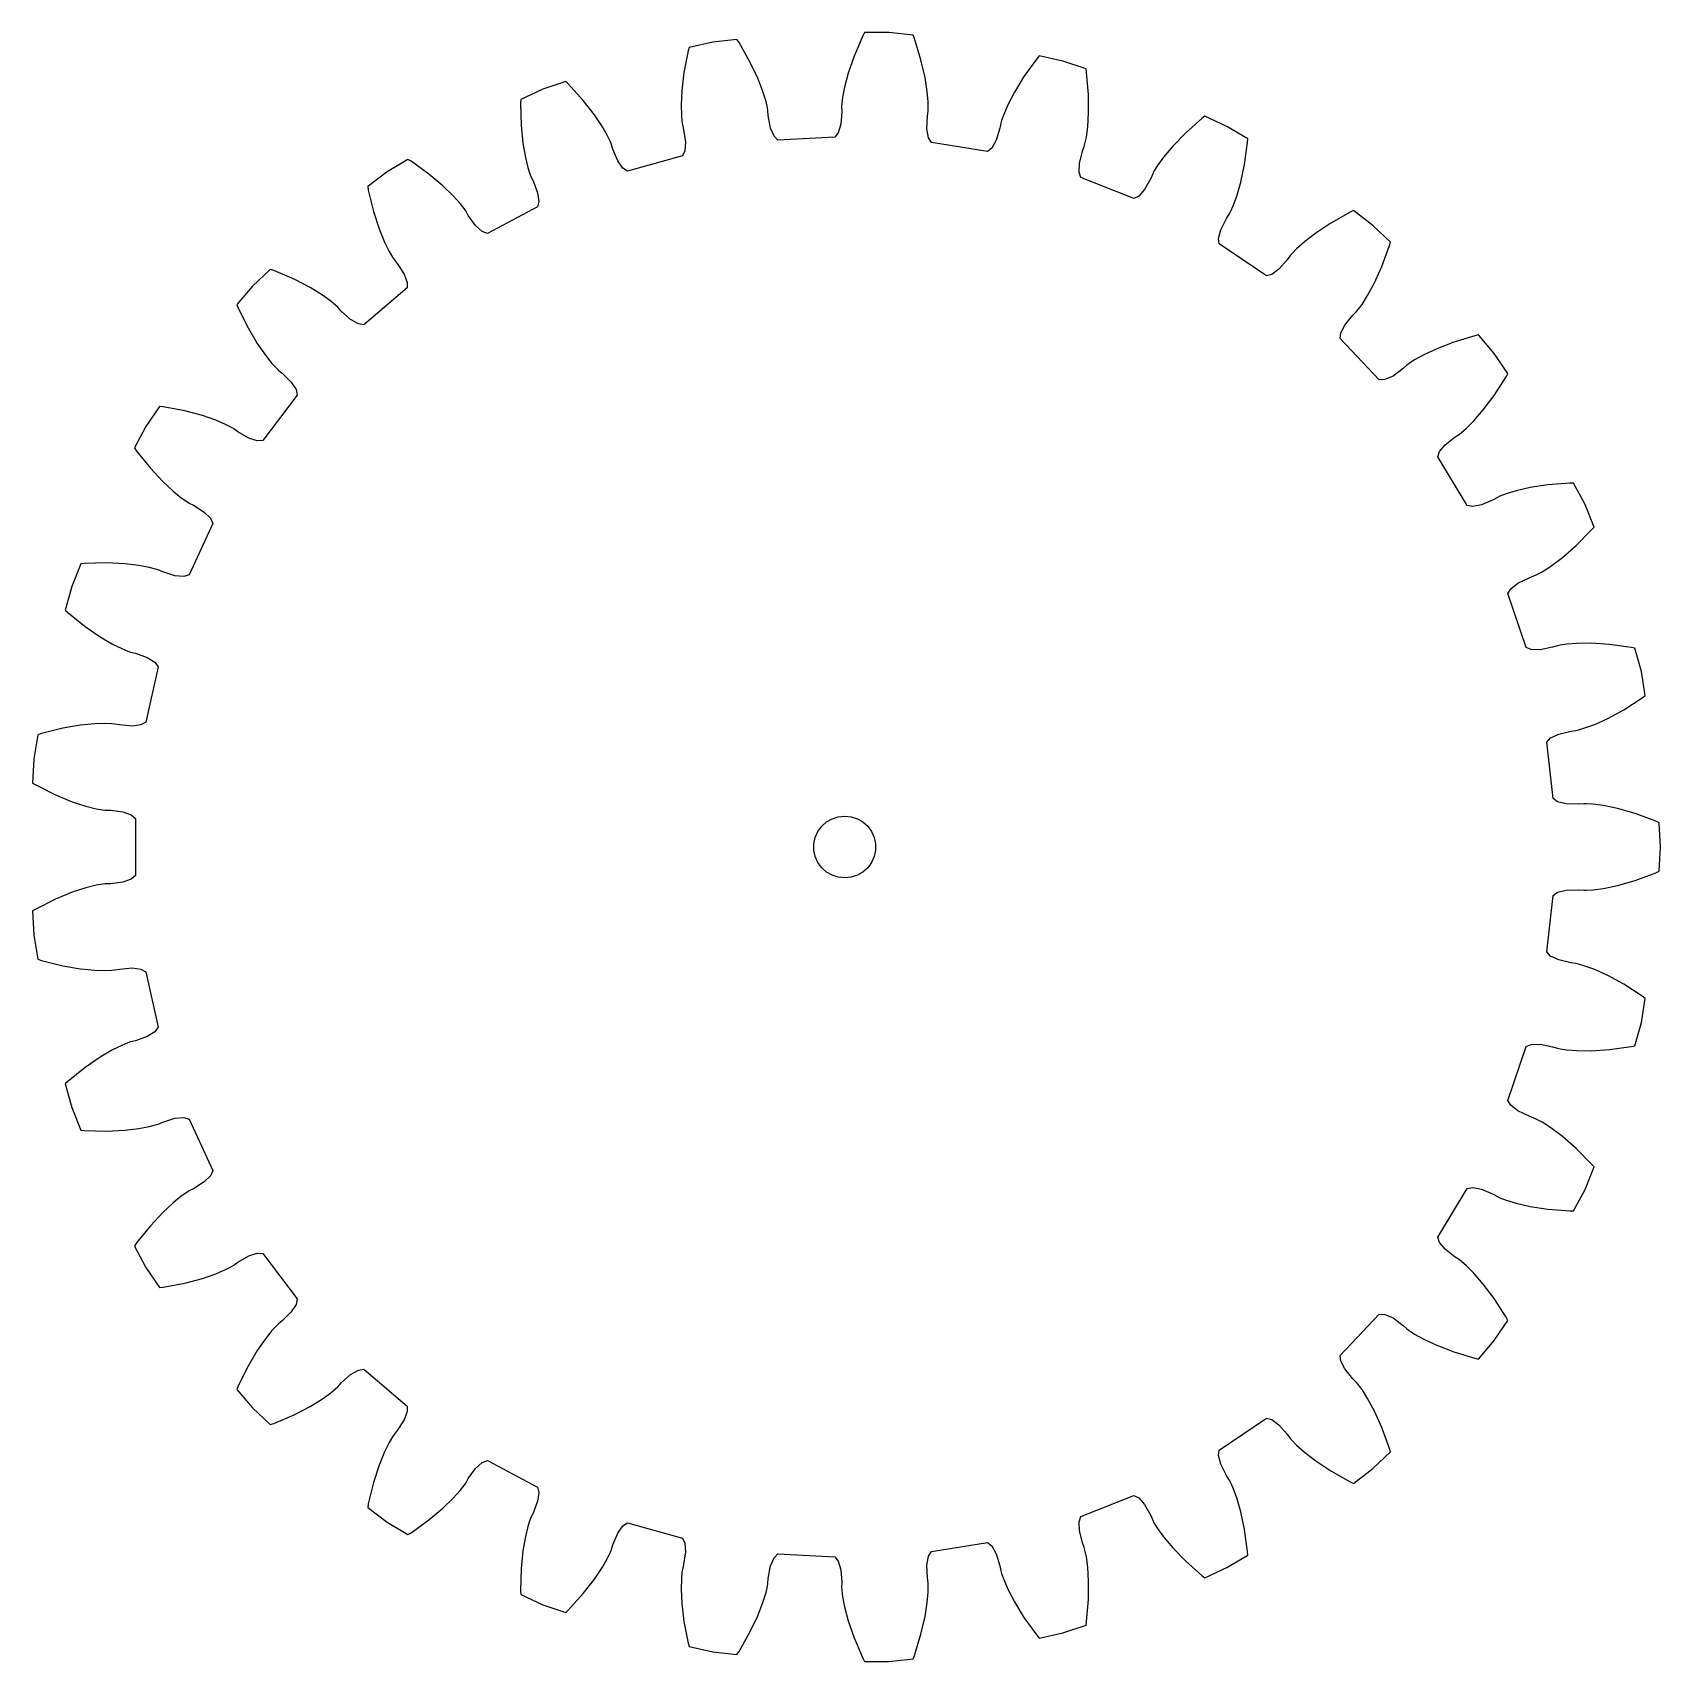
# Model space of a CAD drawing. Header units: metres. Extents: x -39.3 to 39.5, y -39.4 to 39.4.
import ezdxf

# ---------------------------------------------------------------- set-up
doc = ezdxf.new("R2010")
doc.units = ezdxf.units.M

msp = doc.modelspace()

# ---------------------------------------------------------------- linework, layer by layer
for p, q in [((0.96, 39.413), (0.878, 39.254)), ((2.137, 39.413), (0.96, 39.413)), ((-7.535, 38.697), (-7.581, 38.525)), ((-6.386, 38.95), (-7.535, 38.697)), ((-5.216, 39.078), (-6.386, 38.95)), ((-5.117, 38.929), (-5.216, 39.078)), ((-4.59, 38.002), (-5.117, 38.929)), ((0.878, 39.254), (0.454, 38.275)), ((3.307, 39.285), (2.137, 39.413)), ((3.372, 39.119), (3.307, 39.285)), ((3.686, 38.1), (3.372, 39.119)), ((-7.581, 38.525), (-7.784, 37.478)), ((-4.212, 37.207), (-4.59, 38.002)), ((0.454, 38.275), (0.165, 37.444)), ((3.885, 37.243), (3.686, 38.1)), ((9.296, 38.148), (8.672, 37.283)), ((9.41, 38.285), (9.296, 38.148)), ((10.559, 38.032), (9.41, 38.285)), ((11.675, 37.656), (10.559, 38.032)), ((-7.784, 37.478), (-7.889, 36.604)), ((-3.961, 36.561), (-4.212, 37.207)), ((0.165, 37.444), (-0.016, 36.775)), ((3.992, 36.558), (3.885, 37.243)), ((8.672, 37.283), (8.21, 36.534)), ((11.702, 37.48), (11.675, 37.656)), ((11.791, 36.417), (11.702, 37.48)), ((-14.61, 36.667), (-15.678, 36.173)), ((-13.494, 37.043), (-14.61, 36.667)), ((-13.366, 36.919), (-13.494, 37.043)), ((-12.652, 36.126), (-13.366, 36.919)), ((-7.889, 36.604), (-7.921, 35.912)), ((-3.811, 36.078), (-3.961, 36.561)), ((-0.112, 36.279), (-0.15, 35.962)), ((-0.016, 36.775), (-0.112, 36.279)), ((4.034, 36.054), (3.992, 36.558)), ((8.21, 36.534), (7.89, 35.919)), ((11.8, 35.537), (11.791, 36.417)), ((-15.678, 36.173), (-15.686, 35.995)), ((-15.686, 35.995), (-15.659, 34.928)), ((-12.112, 35.432), (-12.652, 36.126)), ((-7.921, 35.912), (-7.908, 35.406)), ((-3.739, 35.767), (-3.811, 36.078)), ((-3.719, 35.637), (-3.739, 35.767)), ((-3.699, 35.392), (-3.719, 35.637)), ((-0.15, 35.585), (-0.196, 34.976)), ((-0.15, 35.962), (-0.156, 35.83)), ((-0.156, 35.83), (-0.15, 35.585)), ((3.996, 35.36), (4.029, 35.603)), ((4.029, 35.603), (4.037, 35.735)), ((4.037, 35.735), (4.034, 36.054)), ((7.89, 35.919), (7.69, 35.454)), ((11.757, 34.845), (11.8, 35.537)), ((-15.659, 34.928), (-15.573, 34.053)), ((-11.728, 34.855), (-12.112, 35.432)), ((-11.478, 34.415), (-11.728, 34.855)), ((-7.908, 35.406), (-7.877, 35.089)), ((-7.877, 35.089), (-7.855, 34.959)), ((-7.855, 34.959), (-7.796, 34.72)), ((-7.796, 34.72), (-7.71, 34.117)), ((-3.587, 34.793), (-3.699, 35.392)), ((-3.422, 34.395), (-3.587, 34.793)), ((-0.196, 34.976), (-0.317, 34.563)), ((3.976, 34.75), (3.996, 35.36)), ((4.052, 34.326), (3.976, 34.75)), ((7.504, 34.785), (7.328, 34.201)), ((7.55, 35.026), (7.504, 34.785)), ((7.585, 35.153), (7.55, 35.026)), ((7.69, 35.454), (7.585, 35.153)), ((11.69, 34.344), (11.757, 34.845)), ((17.279, 35.258), (16.484, 34.547)), ((17.42, 35.367), (17.279, 35.258)), ((18.488, 34.873), (17.42, 35.367)), ((19.497, 34.266), (18.488, 34.873)), ((-15.573, 34.053), (-15.456, 33.37)), ((-11.341, 34.127), (-11.478, 34.415)), ((-11.293, 34.004), (-11.341, 34.127)), ((-11.22, 33.77), (-11.293, 34.004)), ((-7.71, 34.117), (-7.739, 33.687)), ((-3.232, 34.203), (-3.422, 34.395)), ((-0.485, 34.352), (-3.232, 34.203)), ((-0.317, 34.563), (-0.485, 34.352)), ((4.196, 34.098), (4.052, 34.326)), ((6.911, 33.653), (4.196, 34.098)), ((7.328, 34.201), (7.121, 33.823)), ((11.504, 33.674), (11.588, 33.904)), ((11.588, 33.904), (11.624, 34.032)), ((11.624, 34.032), (11.69, 34.344)), ((15.872, 33.914), (15.427, 33.383)), ((16.484, 34.547), (15.872, 33.914)), ((19.343, 33.031), (19.486, 34.088)), ((19.486, 34.088), (19.497, 34.266)), ((-21.142, 33.276), (-22.15, 32.669)), ((-20.99, 33.183), (-21.142, 33.276)), ((-20.122, 32.562), (-20.99, 33.183)), ((-15.456, 33.37), (-15.334, 32.879)), ((-10.983, 33.208), (-11.22, 33.77)), ((-10.736, 32.855), (-10.983, 33.208)), ((-7.858, 33.444), (-10.509, 32.708)), ((-7.739, 33.687), (-7.858, 33.444)), ((7.121, 33.823), (6.911, 33.653)), ((11.354, 33.083), (11.504, 33.674)), ((15.427, 33.383), (15.132, 32.973)), ((-22.15, 32.669), (-23.087, 31.957)), ((-19.446, 32), (-20.122, 32.562)), ((-15.334, 32.879), (-15.236, 32.575)), ((-15.236, 32.575), (-15.186, 32.453)), ((-15.186, 32.453), (-15.077, 32.233)), ((-10.509, 32.708), (-10.736, 32.855)), ((11.336, 32.653), (11.354, 33.083)), ((11.428, 32.399), (11.336, 32.653)), ((13.984, 31.38), (11.428, 32.399)), ((14.806, 32.358), (14.509, 31.826)), ((14.903, 32.584), (14.806, 32.358)), ((14.964, 32.701), (14.903, 32.584)), ((15.132, 32.973), (14.964, 32.701)), ((19.163, 32.169), (19.343, 33.031)), ((-23.087, 31.957), (-23.057, 31.781)), ((-23.057, 31.781), (-22.801, 30.746)), ((-18.946, 31.519), (-19.446, 32)), ((-15.077, 32.233), (-14.864, 31.662)), ((-14.864, 31.662), (-14.8, 31.236)), ((14.509, 31.826), (14.225, 31.502)), ((18.973, 31.503), (19.163, 32.169)), ((-22.801, 30.746), (-22.529, 29.909)), ((-18.608, 31.143), (-18.946, 31.519)), ((-18.412, 30.891), (-18.608, 31.143)), ((-18.339, 30.781), (-18.412, 30.891)), ((-18.218, 30.568), (-18.339, 30.781)), ((-14.864, 30.973), (-17.295, 29.684)), ((-14.8, 31.236), (-14.864, 30.973)), ((14.225, 31.502), (13.984, 31.38)), ((18.668, 30.737), (18.799, 31.028)), ((18.799, 31.028), (18.973, 31.503)), ((24.616, 30.795), (24.454, 30.719)), ((25.553, 30.083), (24.616, 30.795)), ((-17.864, 30.071), (-18.218, 30.568)), ((-17.548, 29.779), (-17.864, 30.071)), ((18.2, 29.869), (18.474, 30.414)), ((18.474, 30.414), (18.606, 30.621)), ((18.606, 30.621), (18.668, 30.737)), ((23.525, 30.195), (22.791, 29.71)), ((24.454, 30.719), (23.525, 30.195)), ((26.407, 29.273), (25.553, 30.083)), ((-22.529, 29.909), (-22.268, 29.267)), ((-22.268, 29.267), (-22.044, 28.813)), ((-17.295, 29.684), (-17.548, 29.779)), ((18.091, 29.452), (18.2, 29.869)), ((18.125, 29.185), (18.091, 29.452)), ((20.403, 27.64), (18.125, 29.185)), ((22.243, 29.286), (21.866, 28.949)), ((22.791, 29.71), (22.243, 29.286)), ((26.358, 29.102), (26.407, 29.273)), ((-22.044, 28.813), (-21.882, 28.538)), ((-21.882, 28.538), (-21.807, 28.429)), ((-21.807, 28.429), (-21.654, 28.238)), ((21.416, 28.419), (21.011, 27.963)), ((21.559, 28.618), (21.416, 28.419)), ((21.644, 28.72), (21.559, 28.618)), ((21.866, 28.949), (21.644, 28.72)), ((25.992, 28.1), (26.358, 29.102)), ((-27.801, 27.953), (-28.655, 27.144)), ((-27.632, 27.895), (-27.801, 27.953)), ((-26.652, 27.475), (-27.632, 27.895)), ((-21.654, 28.238), (-21.323, 27.726)), ((-21.323, 27.726), (-21.169, 27.324)), ((20.665, 27.707), (20.403, 27.64)), ((21.011, 27.963), (20.665, 27.707)), ((25.631, 27.298), (25.992, 28.1)), ((-28.655, 27.144), (-29.417, 26.247)), ((-25.87, 27.071), (-26.652, 27.475)), ((-25.279, 26.71), (-25.87, 27.071)), ((-21.175, 27.054), (-23.272, 25.272)), ((-21.169, 27.324), (-21.175, 27.054)), ((25.302, 26.688), (25.631, 27.298)), ((-29.417, 26.247), (-29.35, 26.082)), ((-29.35, 26.082), (-28.878, 25.125)), ((-24.868, 26.415), (-25.279, 26.71)), ((-24.622, 26.211), (-24.868, 26.415)), ((-24.527, 26.119), (-24.622, 26.211)), ((-24.363, 25.937), (-24.527, 26.119)), ((24.84, 26.005), (25.03, 26.261)), ((25.03, 26.261), (25.302, 26.688)), ((-23.911, 25.527), (-24.363, 25.937)), ((-23.539, 25.311), (-23.911, 25.527)), ((-23.272, 25.272), (-23.539, 25.311)), ((23.999, 24.875), (24.195, 25.258)), ((24.195, 25.258), (24.58, 25.731)), ((24.58, 25.731), (24.753, 25.905)), ((24.753, 25.905), (24.84, 26.005)), ((-28.878, 25.125), (-28.432, 24.367)), ((23.976, 24.606), (23.999, 24.875)), ((25.868, 22.608), (23.976, 24.606)), ((30.486, 24.744), (29.466, 24.432)), ((30.66, 24.783), (30.486, 24.744)), ((31.422, 23.886), (30.66, 24.783)), ((-28.432, 24.367), (-28.039, 23.796)), ((-28.039, 23.796), (-27.723, 23.401)), ((28.019, 23.82), (27.578, 23.571)), ((28.645, 24.115), (28.019, 23.82)), ((29.466, 24.432), (28.645, 24.115)), ((32.083, 22.912), (31.422, 23.886)), ((-27.723, 23.401), (-27.506, 23.167)), ((-27.506, 23.167), (-27.409, 23.077)), ((-27.409, 23.077), (-27.218, 22.923)), ((-27.218, 22.923), (-26.784, 22.494)), ((27.024, 23.151), (26.531, 22.792)), ((27.207, 23.314), (27.024, 23.151)), ((27.312, 23.395), (27.207, 23.314)), ((27.578, 23.571), (27.312, 23.395)), ((31.998, 22.755), (32.083, 22.912)), ((-26.784, 22.494), (-26.548, 22.134)), ((-26.548, 22.134), (-26.495, 21.869)), ((26.138, 22.617), (25.868, 22.608)), ((26.531, 22.792), (26.138, 22.617)), ((31.425, 21.856), (31.998, 22.755)), ((-33.16, 21.323), (-33.821, 20.349)), ((-32.983, 21.303), (-33.16, 21.323)), ((-31.935, 21.103), (-32.983, 21.303)), ((-26.495, 21.869), (-28.16, 19.679)), ((30.9, 21.15), (31.425, 21.856)), ((-31.085, 20.877), (-31.935, 21.103)), ((-30.43, 20.651), (-31.085, 20.877)), ((-29.965, 20.452), (-30.43, 20.651)), ((30.09, 20.267), (30.447, 20.625)), ((30.447, 20.625), (30.9, 21.15)), ((-33.821, 20.349), (-34.372, 19.309)), ((-29.681, 20.305), (-29.965, 20.452)), ((-29.568, 20.236), (-29.681, 20.305)), ((-29.369, 20.093), (-29.568, 20.236)), ((-28.84, 19.79), (-29.369, 20.093)), ((-28.43, 19.659), (-28.84, 19.79)), ((29.059, 19.466), (29.537, 19.846)), ((29.537, 19.846), (29.743, 19.978)), ((29.743, 19.978), (29.849, 20.057)), ((29.849, 20.057), (30.09, 20.267)), ((-34.372, 19.309), (-34.271, 19.162)), ((-34.271, 19.162), (-33.604, 18.33)), ((-28.16, 19.679), (-28.43, 19.659)), ((28.704, 18.876), (28.785, 19.134)), ((28.785, 19.134), (29.059, 19.466)), ((-33.604, 18.33), (-33.005, 17.685)), ((30.123, 16.519), (28.704, 18.876)), ((-33.005, 17.685), (-32.499, 17.212)), ((33.16, 17.394), (32.484, 17.24)), ((34.029, 17.527), (33.16, 17.394)), ((35.093, 17.612), (34.029, 17.527)), ((35.271, 17.613), (35.093, 17.612)), ((35.822, 16.573), (35.271, 17.613)), ((-32.499, 17.212), (-32.105, 16.894)), ((-32.105, 16.894), (-31.843, 16.713)), ((-31.843, 16.713), (-31.729, 16.645)), ((-31.729, 16.645), (-31.509, 16.536)), ((30.81, 16.556), (30.389, 16.47)), ((31.369, 16.8), (30.81, 16.556)), ((31.583, 16.921), (31.369, 16.8)), ((31.703, 16.977), (31.583, 16.921)), ((32, 17.092), (31.703, 16.977)), ((32.484, 17.24), (32, 17.092)), ((36.258, 15.48), (35.822, 16.573)), ((-31.509, 16.536), (-30.994, 16.21)), ((-30.994, 16.21), (-30.685, 15.91)), ((-30.685, 15.91), (-30.577, 15.662)), ((30.389, 16.47), (30.123, 16.519)), ((-30.577, 15.662), (-31.732, 13.165)), ((35.388, 14.589), (36.141, 15.345)), ((36.141, 15.345), (36.258, 15.48)), ((34.724, 14.013), (35.388, 14.589)), ((-36.969, 13.696), (-37.404, 12.603)), ((-36.791, 13.714), (-36.969, 13.696)), ((-35.725, 13.745), (-36.791, 13.714)), ((-34.846, 13.707), (-35.725, 13.745)), ((-34.158, 13.627), (-34.846, 13.707)), ((-33.661, 13.532), (-34.158, 13.627)), ((-33.352, 13.45), (-33.661, 13.532)), ((-33.227, 13.407), (-33.352, 13.45)), ((-33.002, 13.31), (-33.227, 13.407)), ((33.743, 13.324), (34.169, 13.597)), ((34.169, 13.597), (34.724, 14.013)), ((-32.42, 13.128), (-33.002, 13.31)), ((-31.991, 13.087), (-32.42, 13.128)), ((-31.732, 13.165), (-31.991, 13.087)), ((32.226, 12.499), (32.565, 12.764)), ((32.565, 12.764), (33.113, 13.032)), ((33.113, 13.032), (33.343, 13.117)), ((33.343, 13.117), (33.463, 13.172)), ((33.463, 13.172), (33.743, 13.324)), ((-37.404, 12.603), (-37.719, 11.469)), ((32.091, 12.265), (32.226, 12.499)), ((32.97, 9.657), (32.091, 12.265)), ((-37.719, 11.469), (-37.589, 11.347)), ((-37.589, 11.347), (-36.758, 10.678)), ((-36.758, 10.678), (-36.035, 10.176)), ((-36.035, 10.176), (-35.439, 9.823)), ((-35.439, 9.823), (-34.986, 9.598)), ((-34.986, 9.598), (-34.691, 9.477)), ((-34.691, 9.477), (-34.565, 9.435)), ((33.219, 9.552), (32.97, 9.657)), ((33.649, 9.546), (33.219, 9.552)), ((34.247, 9.664), (33.649, 9.546)), ((34.482, 9.736), (34.247, 9.664)), ((34.611, 9.765), (34.482, 9.736)), ((34.926, 9.813), (34.611, 9.765)), ((35.431, 9.854), (34.926, 9.813)), ((36.124, 9.859), (35.431, 9.854)), ((37.002, 9.802), (36.124, 9.859)), ((38.058, 9.656), (37.002, 9.802)), ((38.233, 9.619), (38.058, 9.656)), ((38.548, 8.485), (38.233, 9.619)), ((-34.565, 9.435), (-34.327, 9.376)), ((-34.327, 9.376), (-33.754, 9.169)), ((-33.229, 8.723), (-33.821, 6.036)), ((-33.754, 9.169), (-33.388, 8.941)), ((-33.388, 8.941), (-33.229, 8.723)), ((38.738, 7.324), (38.548, 8.485)), ((37.697, 6.641), (38.595, 7.217)), ((38.595, 7.217), (38.738, 7.324)), ((36.924, 6.22), (37.697, 6.641)), ((-37.844, 5.744), (-38.879, 5.485)), ((-36.978, 5.895), (-37.844, 5.744)), ((-36.288, 5.965), (-36.978, 5.895)), ((-35.783, 5.98), (-36.288, 5.965)), ((-35.464, 5.966), (-35.783, 5.98)), ((-35.333, 5.95), (-35.464, 5.966)), ((-35.092, 5.905), (-35.333, 5.95)), ((-34.484, 5.852), (-35.092, 5.905)), ((-34.057, 5.904), (-34.484, 5.852)), ((-33.821, 6.036), (-34.057, 5.904)), ((34.547, 5.465), (35.14, 5.609)), ((35.14, 5.609), (35.383, 5.643)), ((35.383, 5.643), (35.512, 5.67)), ((35.512, 5.67), (35.819, 5.759)), ((35.819, 5.759), (36.293, 5.934)), ((36.293, 5.934), (36.924, 6.22)), ((-39.049, 5.429), (-39.239, 4.268)), ((-38.879, 5.485), (-39.049, 5.429)), ((33.977, 5.079), (34.159, 5.279)), ((34.275, 2.344), (33.977, 5.079)), ((34.159, 5.279), (34.547, 5.465)), ((-39.239, 4.268), (-39.303, 3.092)), ((-39.303, 3.092), (-39.149, 3.001)), ((-39.149, 3.001), (-38.194, 2.526)), ((-38.194, 2.526), (-37.381, 2.192)), ((-37.381, 2.192), (-36.722, 1.975)), ((-36.722, 1.975), (-36.231, 1.852)), ((-36.231, 1.852), (-35.917, 1.797)), ((-35.917, 1.797), (-35.786, 1.784)), ((-35.786, 1.784), (-35.54, 1.777)), ((-35.54, 1.777), (-34.936, 1.698)), ((-34.936, 1.698), (-34.53, 1.555)), ((34.495, 2.188), (34.275, 2.344)), ((34.914, 2.089), (34.495, 2.188)), ((35.524, 2.076), (34.914, 2.089)), ((35.769, 2.095), (35.524, 2.076)), ((35.901, 2.096), (35.769, 2.095)), ((36.219, 2.076), (35.901, 2.096)), ((36.721, 2.007), (36.219, 2.076)), ((37.398, 1.863), (36.721, 2.007)), ((38.244, 1.618), (37.398, 1.863)), ((39.244, 1.249), (38.244, 1.618)), ((-34.53, 1.555), (-34.327, 1.376)), ((-34.327, 1.376), (-34.327, -1.376)), ((-1.299, 0.75), (-1.115, 1.004)), ((-1.115, 1.004), (-0.882, 1.214)), ((-0.882, 1.214), (-0.61, 1.37)), ((-0.61, 1.37), (-0.312, 1.467)), ((-0.312, 1.467), (0, 1.5)), ((0, 1.5), (0.312, 1.467)), ((0.312, 1.467), (0.61, 1.37)), ((0.61, 1.37), (0.882, 1.214)), ((0.882, 1.214), (1.115, 1.004)), ((1.115, 1.004), (1.299, 0.75)), ((39.407, 1.175), (39.244, 1.249)), ((39.47, 0), (39.407, 1.175)), ((-1.492, 0.157), (-1.427, 0.464)), ((-1.492, -0.157), (-1.492, 0.157)), ((-1.427, 0.464), (-1.299, 0.75)), ((1.299, 0.75), (1.427, 0.464)), ((1.427, 0.464), (1.492, 0.157)), ((1.492, 0.157), (1.492, -0.157)), ((39.407, -1.175), (39.47, 0)), ((-1.427, -0.464), (-1.492, -0.157)), ((-1.299, -0.75), (-1.427, -0.464)), ((-1.115, -1.004), (-1.299, -0.75)), ((1.299, -0.75), (1.115, -1.004)), ((1.427, -0.464), (1.299, -0.75)), ((1.492, -0.157), (1.427, -0.464)), ((-34.53, -1.555), (-34.936, -1.698)), ((-34.327, -1.376), (-34.53, -1.555)), ((-0.882, -1.214), (-1.115, -1.004)), ((-0.61, -1.37), (-0.882, -1.214)), ((-0.312, -1.467), (-0.61, -1.37)), ((0, -1.5), (-0.312, -1.467)), ((0.312, -1.467), (0, -1.5)), ((0.61, -1.37), (0.312, -1.467)), ((0.882, -1.214), (0.61, -1.37)), ((1.115, -1.004), (0.882, -1.214)), ((38.244, -1.618), (39.244, -1.249)), ((39.244, -1.249), (39.407, -1.175)), ((-37.381, -2.192), (-38.194, -2.526)), ((-36.722, -1.975), (-37.381, -2.192)), ((-36.231, -1.852), (-36.722, -1.975)), ((-35.917, -1.797), (-36.231, -1.852)), ((-35.786, -1.784), (-35.917, -1.797)), ((-35.54, -1.777), (-35.786, -1.784)), ((-34.936, -1.698), (-35.54, -1.777)), ((33.977, -5.079), (34.275, -2.344)), ((34.275, -2.344), (34.495, -2.188)), ((34.495, -2.188), (34.914, -2.089)), ((34.914, -2.089), (35.524, -2.076)), ((35.524, -2.076), (35.769, -2.095)), ((35.769, -2.095), (35.901, -2.096)), ((35.901, -2.096), (36.219, -2.076)), ((36.219, -2.076), (36.721, -2.007)), ((36.721, -2.007), (37.398, -1.863)), ((37.398, -1.863), (38.244, -1.618)), ((-39.149, -3.001), (-39.303, -3.092)), ((-39.303, -3.092), (-39.239, -4.268)), ((-38.194, -2.526), (-39.149, -3.001)), ((-39.239, -4.268), (-39.049, -5.429)), ((-39.049, -5.429), (-38.879, -5.485)), ((-38.879, -5.485), (-37.844, -5.744)), ((34.159, -5.279), (33.977, -5.079)), ((34.547, -5.465), (34.159, -5.279)), ((35.14, -5.609), (34.547, -5.465)), ((-37.844, -5.744), (-36.978, -5.895)), ((-36.978, -5.895), (-36.288, -5.965)), ((-36.288, -5.965), (-35.783, -5.98)), ((-35.783, -5.98), (-35.464, -5.966)), ((-35.464, -5.966), (-35.333, -5.95)), ((-35.333, -5.95), (-35.092, -5.905)), ((-35.092, -5.905), (-34.484, -5.852)), ((-34.484, -5.852), (-34.057, -5.904)), ((-34.057, -5.904), (-33.821, -6.036)), ((-33.821, -6.036), (-33.229, -8.723)), ((35.383, -5.643), (35.14, -5.609)), ((35.512, -5.67), (35.383, -5.643)), ((35.819, -5.759), (35.512, -5.67)), ((36.293, -5.934), (35.819, -5.759)), ((36.924, -6.22), (36.293, -5.934)), ((37.697, -6.641), (36.924, -6.22)), ((38.595, -7.217), (37.697, -6.641)), ((38.548, -8.485), (38.738, -7.324)), ((38.738, -7.324), (38.595, -7.217)), ((38.233, -9.619), (38.548, -8.485)), ((-34.565, -9.435), (-34.691, -9.477)), ((-34.327, -9.376), (-34.565, -9.435)), ((-33.754, -9.169), (-34.327, -9.376)), ((-33.388, -8.941), (-33.754, -9.169)), ((-33.229, -8.723), (-33.388, -8.941)), ((-36.035, -10.176), (-36.758, -10.678)), ((-35.439, -9.823), (-36.035, -10.176)), ((-34.986, -9.598), (-35.439, -9.823)), ((-34.691, -9.477), (-34.986, -9.598)), ((32.091, -12.265), (32.97, -9.657)), ((32.97, -9.657), (33.219, -9.552)), ((33.219, -9.552), (33.649, -9.546)), ((33.649, -9.546), (34.247, -9.664)), ((34.247, -9.664), (34.482, -9.736)), ((34.482, -9.736), (34.611, -9.765)), ((34.611, -9.765), (34.926, -9.813)), ((34.926, -9.813), (35.431, -9.854)), ((35.431, -9.854), (36.124, -9.859)), ((36.124, -9.859), (37.002, -9.802)), ((37.002, -9.802), (38.058, -9.656)), ((38.058, -9.656), (38.233, -9.619)), ((-36.758, -10.678), (-37.589, -11.347)), ((-37.589, -11.347), (-37.719, -11.469)), ((-37.719, -11.469), (-37.404, -12.603)), ((-37.404, -12.603), (-36.969, -13.696)), ((32.226, -12.499), (32.091, -12.265)), ((32.565, -12.764), (32.226, -12.499)), ((-33.227, -13.407), (-33.002, -13.31)), ((-33.002, -13.31), (-32.42, -13.128)), ((-32.42, -13.128), (-31.991, -13.087)), ((-31.991, -13.087), (-31.732, -13.165)), ((-31.732, -13.165), (-30.577, -15.662)), ((33.113, -13.032), (32.565, -12.764)), ((33.343, -13.117), (33.113, -13.032)), ((33.463, -13.172), (33.343, -13.117)), ((33.743, -13.324), (33.463, -13.172)), ((34.169, -13.597), (33.743, -13.324)), ((-36.969, -13.696), (-36.791, -13.714)), ((-36.791, -13.714), (-35.725, -13.745)), ((-35.725, -13.745), (-34.846, -13.707)), ((-34.846, -13.707), (-34.158, -13.627)), ((-34.158, -13.627), (-33.661, -13.532)), ((-33.661, -13.532), (-33.352, -13.45)), ((-33.352, -13.45), (-33.227, -13.407)), ((34.724, -14.013), (34.169, -13.597)), ((35.388, -14.589), (34.724, -14.013)), ((36.141, -15.345), (35.388, -14.589)), ((-30.577, -15.662), (-30.685, -15.91)), ((35.822, -16.573), (36.258, -15.48)), ((36.258, -15.48), (36.141, -15.345)), ((-31.509, -16.536), (-31.729, -16.645)), ((-30.994, -16.21), (-31.509, -16.536)), ((-30.685, -15.91), (-30.994, -16.21)), ((28.704, -18.876), (30.123, -16.519)), ((30.123, -16.519), (30.389, -16.47)), ((30.389, -16.47), (30.81, -16.556)), ((-32.499, -17.212), (-33.005, -17.685)), ((-32.105, -16.894), (-32.499, -17.212)), ((-31.843, -16.713), (-32.105, -16.894)), ((-31.729, -16.645), (-31.843, -16.713)), ((30.81, -16.556), (31.369, -16.8)), ((31.369, -16.8), (31.583, -16.921)), ((31.583, -16.921), (31.703, -16.977)), ((31.703, -16.977), (32, -17.092)), ((32, -17.092), (32.484, -17.24)), ((32.484, -17.24), (33.16, -17.394)), ((35.271, -17.613), (35.822, -16.573)), ((-33.005, -17.685), (-33.604, -18.33)), ((33.16, -17.394), (34.029, -17.527)), ((34.029, -17.527), (35.093, -17.612)), ((35.093, -17.612), (35.271, -17.613)), ((-33.604, -18.33), (-34.271, -19.162)), ((28.785, -19.134), (28.704, -18.876)), ((-34.271, -19.162), (-34.372, -19.309)), ((-34.372, -19.309), (-33.821, -20.349)), ((-28.84, -19.79), (-28.43, -19.659)), ((-28.43, -19.659), (-28.16, -19.679)), ((-28.16, -19.679), (-26.495, -21.869)), ((29.059, -19.466), (28.785, -19.134)), ((29.537, -19.846), (29.059, -19.466)), ((-33.821, -20.349), (-33.16, -21.323)), ((-30.43, -20.651), (-29.965, -20.452)), ((-29.965, -20.452), (-29.681, -20.305)), ((-29.681, -20.305), (-29.568, -20.236)), ((-29.568, -20.236), (-29.369, -20.093)), ((-29.369, -20.093), (-28.84, -19.79)), ((29.743, -19.978), (29.537, -19.846)), ((29.849, -20.057), (29.743, -19.978)), ((30.09, -20.267), (29.849, -20.057)), ((30.447, -20.625), (30.09, -20.267)), ((-32.983, -21.303), (-31.935, -21.103)), ((-31.935, -21.103), (-31.085, -20.877)), ((-31.085, -20.877), (-30.43, -20.651)), ((30.9, -21.15), (30.447, -20.625)), ((31.425, -21.856), (30.9, -21.15)), ((-33.16, -21.323), (-32.983, -21.303)), ((-26.495, -21.869), (-26.548, -22.134)), ((31.998, -22.755), (31.425, -21.856)), ((-26.784, -22.494), (-27.218, -22.923)), ((-26.548, -22.134), (-26.784, -22.494)), ((23.976, -24.606), (25.868, -22.608)), ((25.868, -22.608), (26.138, -22.617)), ((26.138, -22.617), (26.531, -22.792)), ((26.531, -22.792), (27.024, -23.151)), ((32.083, -22.912), (31.998, -22.755)), ((-27.723, -23.401), (-28.039, -23.796)), ((-27.506, -23.167), (-27.723, -23.401)), ((-27.409, -23.077), (-27.506, -23.167)), ((-27.218, -22.923), (-27.409, -23.077)), ((27.024, -23.151), (27.207, -23.314)), ((27.207, -23.314), (27.312, -23.395)), ((27.312, -23.395), (27.578, -23.571)), ((27.578, -23.571), (28.019, -23.82)), ((31.422, -23.886), (32.083, -22.912)), ((-28.432, -24.367), (-28.878, -25.125)), ((-28.039, -23.796), (-28.432, -24.367)), ((28.019, -23.82), (28.645, -24.115)), ((28.645, -24.115), (29.466, -24.432)), ((29.466, -24.432), (30.486, -24.744)), ((30.66, -24.783), (31.422, -23.886)), ((-28.878, -25.125), (-29.35, -26.082)), ((23.999, -24.875), (23.976, -24.606)), ((24.195, -25.258), (23.999, -24.875)), ((30.486, -24.744), (30.66, -24.783)), ((-24.527, -26.119), (-24.363, -25.937)), ((-24.363, -25.937), (-23.911, -25.527)), ((-23.911, -25.527), (-23.539, -25.311)), ((-23.539, -25.311), (-23.272, -25.272)), ((-23.272, -25.272), (-21.175, -27.054)), ((24.58, -25.731), (24.195, -25.258)), ((24.753, -25.905), (24.58, -25.731)), ((24.84, -26.005), (24.753, -25.905)), ((25.03, -26.261), (24.84, -26.005)), ((-29.35, -26.082), (-29.417, -26.247)), ((-29.417, -26.247), (-28.655, -27.144)), ((-25.87, -27.071), (-25.279, -26.71)), ((-25.279, -26.71), (-24.868, -26.415)), ((-24.868, -26.415), (-24.622, -26.211)), ((-24.622, -26.211), (-24.527, -26.119)), ((25.302, -26.688), (25.03, -26.261)), ((25.631, -27.298), (25.302, -26.688)), ((-28.655, -27.144), (-27.801, -27.953)), ((-27.632, -27.895), (-26.652, -27.475)), ((-26.652, -27.475), (-25.87, -27.071)), ((-21.169, -27.324), (-21.323, -27.726)), ((-21.175, -27.054), (-21.169, -27.324)), ((25.992, -28.1), (25.631, -27.298)), ((-27.801, -27.953), (-27.632, -27.895)), ((-21.654, -28.238), (-21.807, -28.429)), ((-21.323, -27.726), (-21.654, -28.238)), ((18.125, -29.185), (20.403, -27.64)), ((20.403, -27.64), (20.665, -27.707)), ((20.665, -27.707), (21.011, -27.963)), ((21.011, -27.963), (21.416, -28.419)), ((26.358, -29.102), (25.992, -28.1)), ((-22.044, -28.813), (-22.268, -29.267)), ((-21.882, -28.538), (-22.044, -28.813)), ((-21.807, -28.429), (-21.882, -28.538)), ((21.416, -28.419), (21.559, -28.618)), ((21.559, -28.618), (21.644, -28.72)), ((21.644, -28.72), (21.866, -28.949)), ((21.866, -28.949), (22.243, -29.286)), ((26.407, -29.273), (26.358, -29.102)), ((-22.529, -29.909), (-22.801, -30.746)), ((-22.268, -29.267), (-22.529, -29.909)), ((-17.864, -30.071), (-17.548, -29.779)), ((-17.548, -29.779), (-17.295, -29.684)), ((-17.295, -29.684), (-14.864, -30.973)), ((18.091, -29.452), (18.125, -29.185)), ((18.2, -29.869), (18.091, -29.452)), ((18.474, -30.414), (18.2, -29.869)), ((22.243, -29.286), (22.791, -29.71)), ((22.791, -29.71), (23.525, -30.195)), ((25.553, -30.083), (26.407, -29.273)), ((-18.339, -30.781), (-18.218, -30.568)), ((-18.218, -30.568), (-17.864, -30.071)), ((18.606, -30.621), (18.474, -30.414)), ((18.668, -30.737), (18.606, -30.621)), ((18.799, -31.028), (18.668, -30.737)), ((23.525, -30.195), (24.454, -30.719)), ((24.454, -30.719), (24.616, -30.795)), ((24.616, -30.795), (25.553, -30.083)), ((-22.801, -30.746), (-23.057, -31.781)), ((-19.446, -32), (-18.946, -31.519)), ((-18.946, -31.519), (-18.608, -31.143)), ((-18.608, -31.143), (-18.412, -30.891)), ((-18.412, -30.891), (-18.339, -30.781)), ((-14.864, -30.973), (-14.8, -31.236)), ((-14.8, -31.236), (-14.864, -31.662)), ((11.428, -32.399), (13.984, -31.38)), ((13.984, -31.38), (14.225, -31.502)), ((14.225, -31.502), (14.509, -31.826)), ((18.973, -31.503), (18.799, -31.028)), ((19.163, -32.169), (18.973, -31.503)), ((-23.057, -31.781), (-23.087, -31.957)), ((-23.087, -31.957), (-22.15, -32.669)), ((-20.122, -32.562), (-19.446, -32)), ((-15.077, -32.233), (-15.186, -32.453)), ((-14.864, -31.662), (-15.077, -32.233)), ((14.509, -31.826), (14.806, -32.358)), ((19.343, -33.031), (19.163, -32.169)), ((-22.15, -32.669), (-21.142, -33.276)), ((-20.99, -33.183), (-20.122, -32.562)), ((-15.334, -32.879), (-15.456, -33.37)), ((-15.236, -32.575), (-15.334, -32.879)), ((-15.186, -32.453), (-15.236, -32.575)), ((-10.983, -33.208), (-10.736, -32.855)), ((-10.736, -32.855), (-10.509, -32.708)), ((-10.509, -32.708), (-7.858, -33.444)), ((11.336, -32.653), (11.428, -32.399)), ((11.354, -33.083), (11.336, -32.653)), ((11.504, -33.674), (11.354, -33.083)), ((14.806, -32.358), (14.903, -32.584)), ((14.903, -32.584), (14.964, -32.701)), ((14.964, -32.701), (15.132, -32.973)), ((15.132, -32.973), (15.427, -33.383)), ((19.486, -34.088), (19.343, -33.031)), ((-21.142, -33.276), (-20.99, -33.183)), ((-15.456, -33.37), (-15.573, -34.053)), ((-11.293, -34.004), (-11.22, -33.77)), ((-11.22, -33.77), (-10.983, -33.208)), ((-7.858, -33.444), (-7.739, -33.687)), ((-7.739, -33.687), (-7.71, -34.117)), ((4.196, -34.098), (6.911, -33.653)), ((6.911, -33.653), (7.121, -33.823)), ((7.121, -33.823), (7.328, -34.201)), ((11.588, -33.904), (11.504, -33.674)), ((15.427, -33.383), (15.872, -33.914)), ((-15.573, -34.053), (-15.659, -34.928)), ((-11.728, -34.855), (-11.478, -34.415)), ((-11.478, -34.415), (-11.341, -34.127)), ((-11.341, -34.127), (-11.293, -34.004)), ((-7.71, -34.117), (-7.796, -34.72)), ((-3.587, -34.793), (-3.422, -34.395)), ((-3.422, -34.395), (-3.232, -34.203)), ((-3.232, -34.203), (-0.485, -34.352)), ((-0.485, -34.352), (-0.317, -34.563)), ((-0.317, -34.563), (-0.196, -34.976)), ((3.976, -34.75), (4.052, -34.326)), ((4.052, -34.326), (4.196, -34.098)), ((7.328, -34.201), (7.504, -34.785)), ((11.624, -34.032), (11.588, -33.904)), ((11.69, -34.344), (11.624, -34.032)), ((11.757, -34.845), (11.69, -34.344)), ((15.872, -33.914), (16.484, -34.547)), ((16.484, -34.547), (17.279, -35.258)), ((18.488, -34.873), (19.497, -34.266)), ((19.497, -34.266), (19.486, -34.088)), ((-15.659, -34.928), (-15.686, -35.995)), ((-12.652, -36.126), (-12.112, -35.432)), ((-12.112, -35.432), (-11.728, -34.855)), ((-7.908, -35.406), (-7.921, -35.912)), ((-7.877, -35.089), (-7.908, -35.406)), ((-7.855, -34.959), (-7.877, -35.089)), ((-7.796, -34.72), (-7.855, -34.959)), ((-3.719, -35.637), (-3.699, -35.392)), ((-3.699, -35.392), (-3.587, -34.793)), ((-0.196, -34.976), (-0.15, -35.585)), ((3.996, -35.36), (3.976, -34.75)), ((4.029, -35.603), (3.996, -35.36)), ((7.504, -34.785), (7.55, -35.026)), ((7.55, -35.026), (7.585, -35.153)), ((7.585, -35.153), (7.69, -35.454)), ((7.69, -35.454), (7.89, -35.919)), ((11.8, -35.537), (11.757, -34.845)), ((17.279, -35.258), (17.42, -35.367)), ((17.42, -35.367), (18.488, -34.873)), ((-15.686, -35.995), (-15.678, -36.173)), ((-15.678, -36.173), (-14.61, -36.667)), ((-13.366, -36.919), (-12.652, -36.126)), ((-7.921, -35.912), (-7.889, -36.604)), ((-3.961, -36.561), (-3.811, -36.078)), ((-3.811, -36.078), (-3.739, -35.767)), ((-3.739, -35.767), (-3.719, -35.637)), ((-0.15, -35.585), (-0.156, -35.83)), ((-0.156, -35.83), (-0.15, -35.962)), ((-0.15, -35.962), (-0.112, -36.279)), ((3.992, -36.558), (4.034, -36.054)), ((4.037, -35.735), (4.029, -35.603)), ((4.034, -36.054), (4.037, -35.735)), ((7.89, -35.919), (8.21, -36.534)), ((11.791, -36.417), (11.8, -35.537)), ((-14.61, -36.667), (-13.494, -37.043)), ((-13.494, -37.043), (-13.366, -36.919)), ((-7.889, -36.604), (-7.784, -37.478)), ((-4.212, -37.207), (-3.961, -36.561)), ((-0.112, -36.279), (-0.016, -36.775)), ((-0.016, -36.775), (0.165, -37.444)), ((3.885, -37.243), (3.992, -36.558)), ((8.21, -36.534), (8.672, -37.283)), ((11.702, -37.48), (11.791, -36.417)), ((-7.784, -37.478), (-7.581, -38.525)), ((-4.59, -38.002), (-4.212, -37.207)), ((0.165, -37.444), (0.454, -38.275)), ((3.686, -38.1), (3.885, -37.243)), ((8.672, -37.283), (9.296, -38.148)), ((10.559, -38.032), (11.675, -37.656)), ((11.675, -37.656), (11.702, -37.48)), ((-7.581, -38.525), (-7.535, -38.697)), ((-5.117, -38.929), (-4.59, -38.002)), ((0.454, -38.275), (0.878, -39.254)), ((3.372, -39.119), (3.686, -38.1)), ((9.296, -38.148), (9.41, -38.285)), ((9.41, -38.285), (10.559, -38.032)), ((-7.535, -38.697), (-6.386, -38.95)), ((-6.386, -38.95), (-5.216, -39.078)), ((-5.216, -39.078), (-5.117, -38.929)), ((0.878, -39.254), (0.96, -39.413)), ((0.96, -39.413), (2.137, -39.413)), ((2.137, -39.413), (3.307, -39.285)), ((3.307, -39.285), (3.372, -39.119))]:
    msp.add_line(p, q)

doc.saveas('drawing.dxf')
